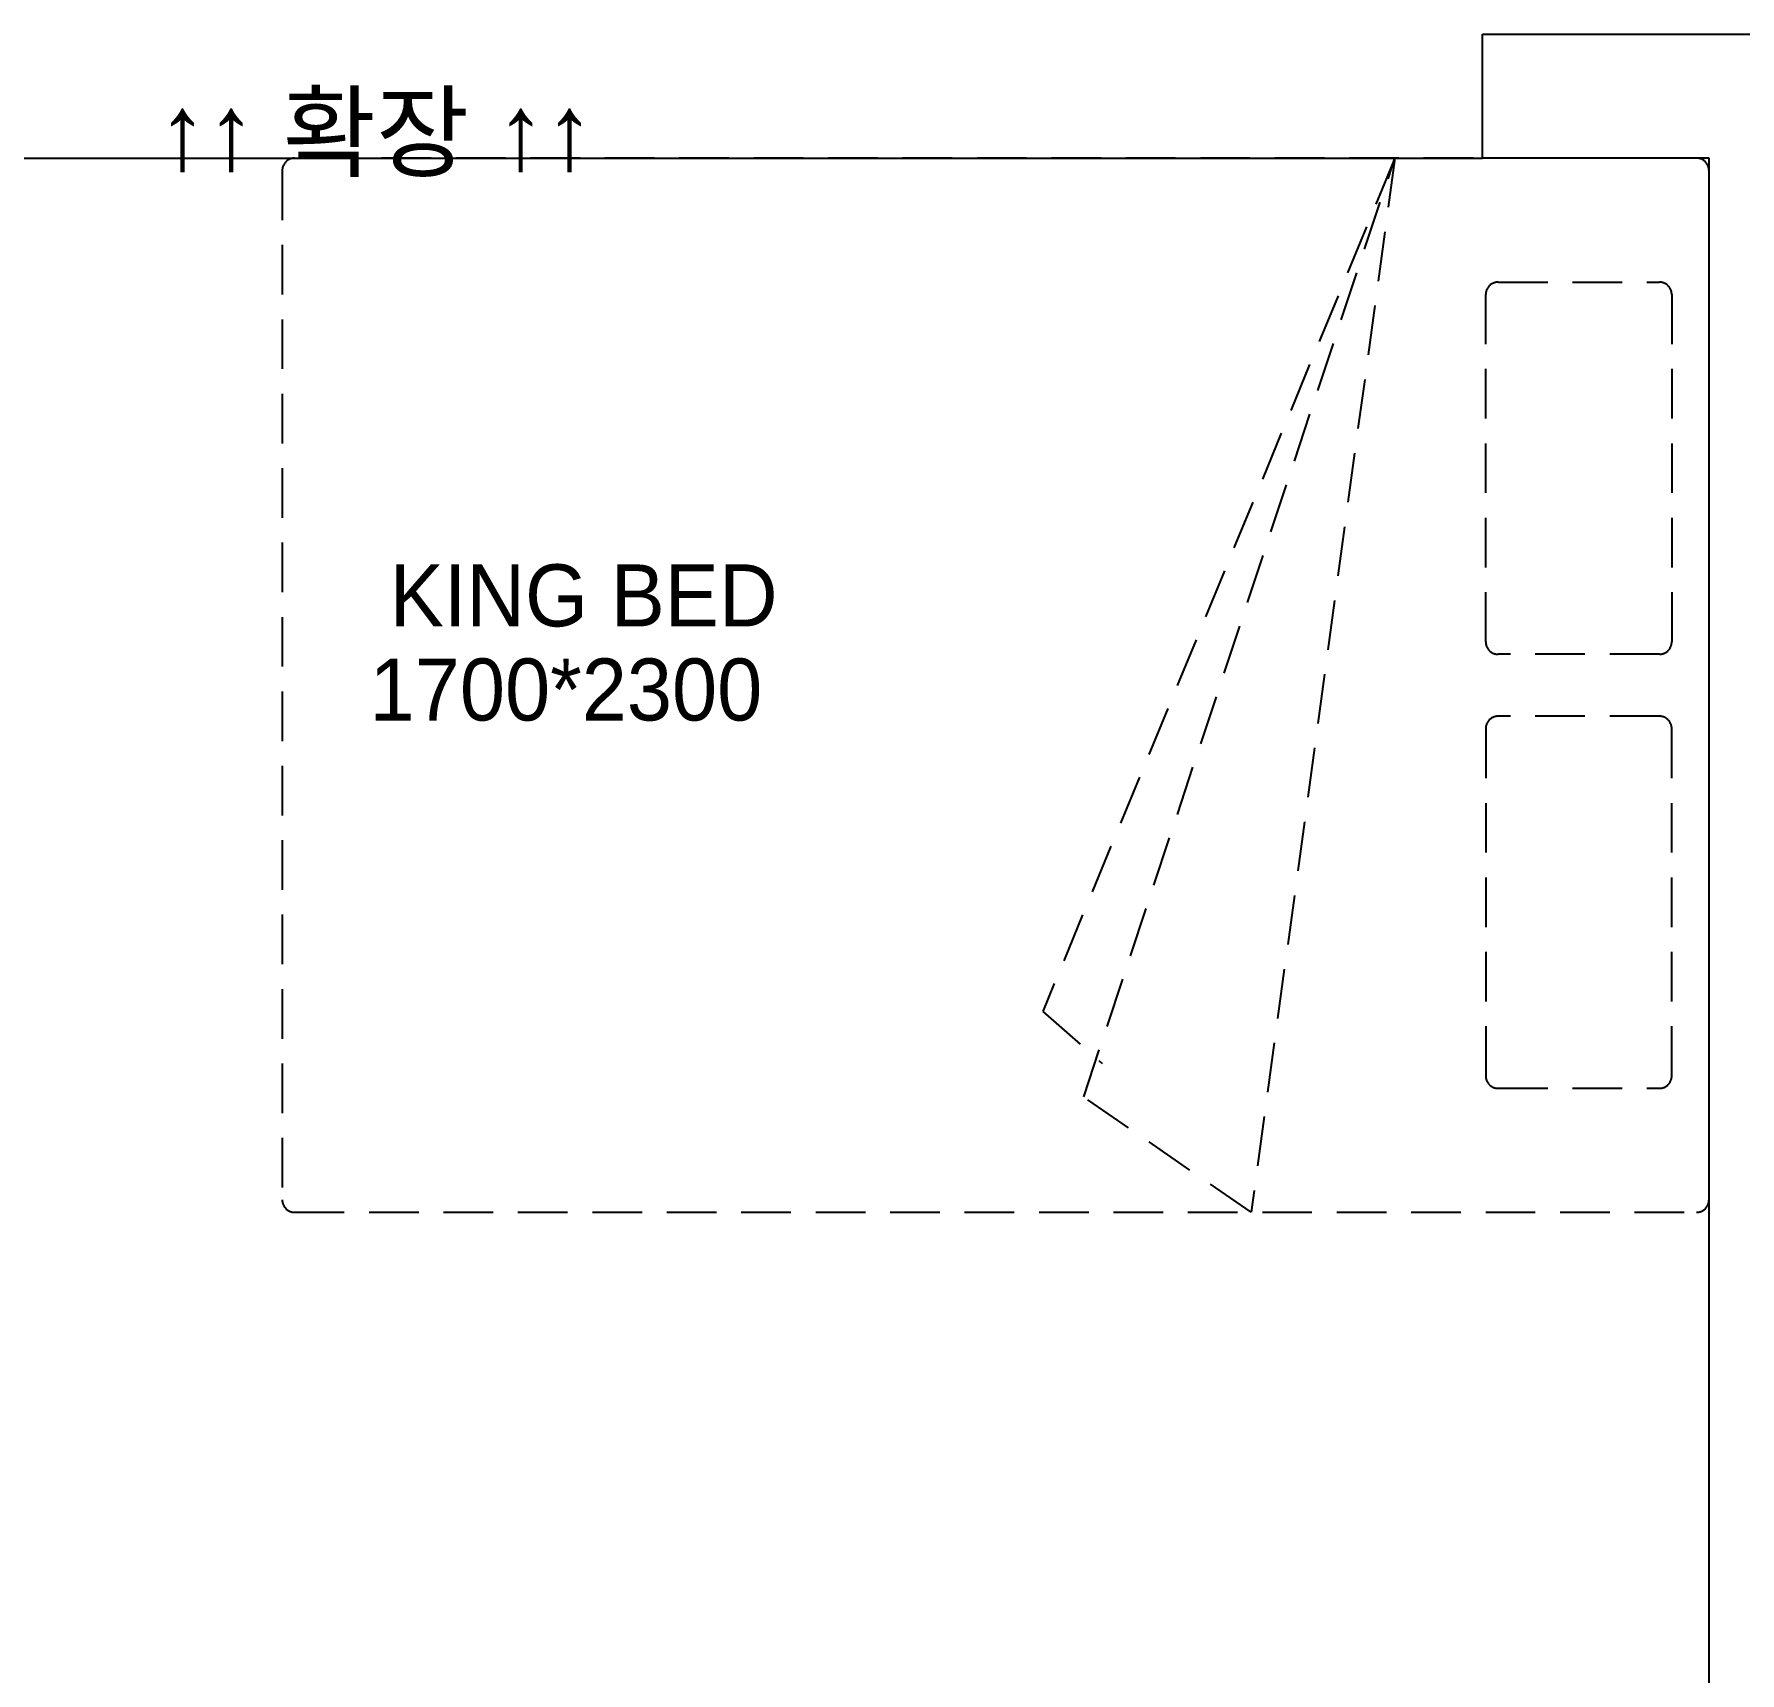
# Model space of a CAD drawing. Header units: inches. Extents: x 3778 to 56227, y -16914 to 35091.
# Drawn here: x 11110 to 13860, y 14362 to 17004 of the extents above; entities that cross this region are included whole.
import ezdxf

# ---------------------------------------------------------------- set-up
doc = ezdxf.new("R2010")
doc.units = ezdxf.units.IN
doc.header["$LTSCALE"] = 100
doc.header["$MEASUREMENT"] = 0
doc.linetypes.add('DASHED', pattern=[0.75, 0.5, -0.25])
doc.linetypes.add('DH-HID2', pattern=[1.2, 0.8, -0.4])
for name, color, linetype in [('07-DIM WAL', 5, 'Continuous'), ('3.기호.계단선', 30, 'Continuous'), ('FU-FURM', 251, 'DH-HID2'), ('FUR', 8, 'DASHED'), ('RC-LIGHT', 7, 'Continuous'), ('도면층2', 2, 'Continuous')]:
    doc.layers.add(name, color=color, linetype=linetype)
doc.styles.add('코레일둥고', font='Korail_Round_Gothic_Medium.ttf')

# ---------------------------------------------------------------- blocks, each defined once
blk = doc.blocks.new('FSFF')
at = {"layer": '도면층2'}
for p, q in [((45322.4, 7032.4), (45887.4, 7032.4)), ((45322.4, 6832.4), (45322.4, 7032.4)), ((45687.4, 6832.4), (45322.4, 6832.4)), ((45687.4, 3432.4), (45687.4, 6832.4))]:
    blk.add_line(p, q, dxfattribs=at)
blk = doc.blocks.new('F-701-3')
at = {"layer": 'FU-FURM'}
for p, q in [((-850, -506.5), (526, -1074)), ((664, -1008), (-850, -506.5)), ((-850, -506.5), (850, -738)), ((850, -738), (664, -1008)), ((526, -1074), (610, -978))]:
    blk.add_line(p, q, dxfattribs=at)
for points in [[(-830, -2300), (830, -2300, 0.414214), (850, -2280), (850, -20, 0.414214), (830, 0), (-830, 0, 0.414214), (-850, -20), (-850, -2280, 0.414214)], [(-70, -360), (-630, -360, -0.414214), (-650, -340), (-650, -80, -0.414214), (-630, -60), (-70, -60, -0.414214), (-50, -80), (-50, -340, -0.414214)], [(70, -360), (630, -360, 0.414214), (650, -340), (650, -80, 0.414214), (630, -60), (70, -60, 0.414214), (50, -80), (50, -340, 0.414214)]]:
    blk.add_lwpolyline(points, format="xyb", close=True, dxfattribs=at)

msp = doc.modelspace()

# ---------------------------------------------------------------- linework, layer by layer
at = {"layer": 'RC-LIGHT'}
msp.add_lwpolyline([(10209.8, 16804.4), (13444.8, 16804.4)], dxfattribs=at)

# ---------------------------------------------------------------- block references
at = {"layer": '07-DIM WAL'}
msp.add_blockref('FSFF', (-31877.6, 9972), dxfattribs=at)
at = {"layer": 'FU-FURM', "rotation": 270}
msp.add_blockref('F-701-3', (13809.8, 15954.4), dxfattribs=at)

# ---------------------------------------------------------------- texts
at = {"layer": '3.기호.계단선', "style": '코레일둥고'}
msp.add_text('↑↑ 확장 ↑↑', height=120, dxfattribs=at).set_placement((11309.7, 16786.5))
at = {"layer": 'FUR', "style": '코레일둥고'}
for s, p in [('KING BED', (11683.1, 16049.3)), ('1700*2300', (11650.7, 15897.5))]:
    msp.add_text(s, height=100, dxfattribs=at).set_placement(p)

doc.saveas('drawing.dxf')
